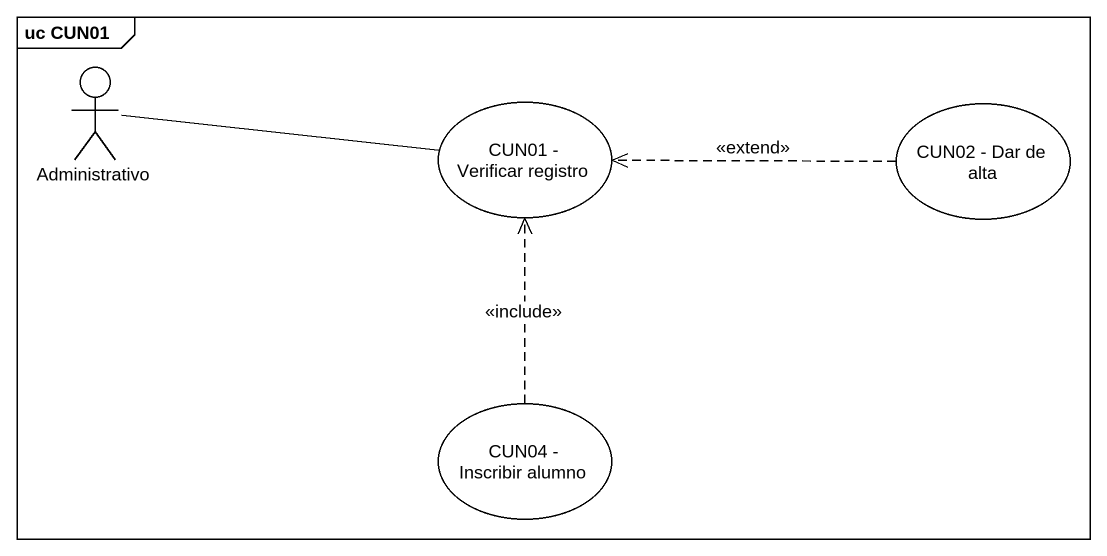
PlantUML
@startuml
mainframe uc CUN01
actor Administrativo
usecase "CUN01 - Verificar registro" as CUN01_Verificar_registro
usecase "CUN02 - Dar de alta" as CUN02_Dar_de_alta
usecase "CUN04 - Inscribir alumno" as CUN04_Inscribir_alumno
Administrativo -right- CUN01_Verificar_registro
CUN02_Dar_de_alta .left.> CUN01_Verificar_registro : <<extend>>
CUN04_Inscribir_alumno .up.> CUN01_Verificar_registro : <<include>>
@enduml
